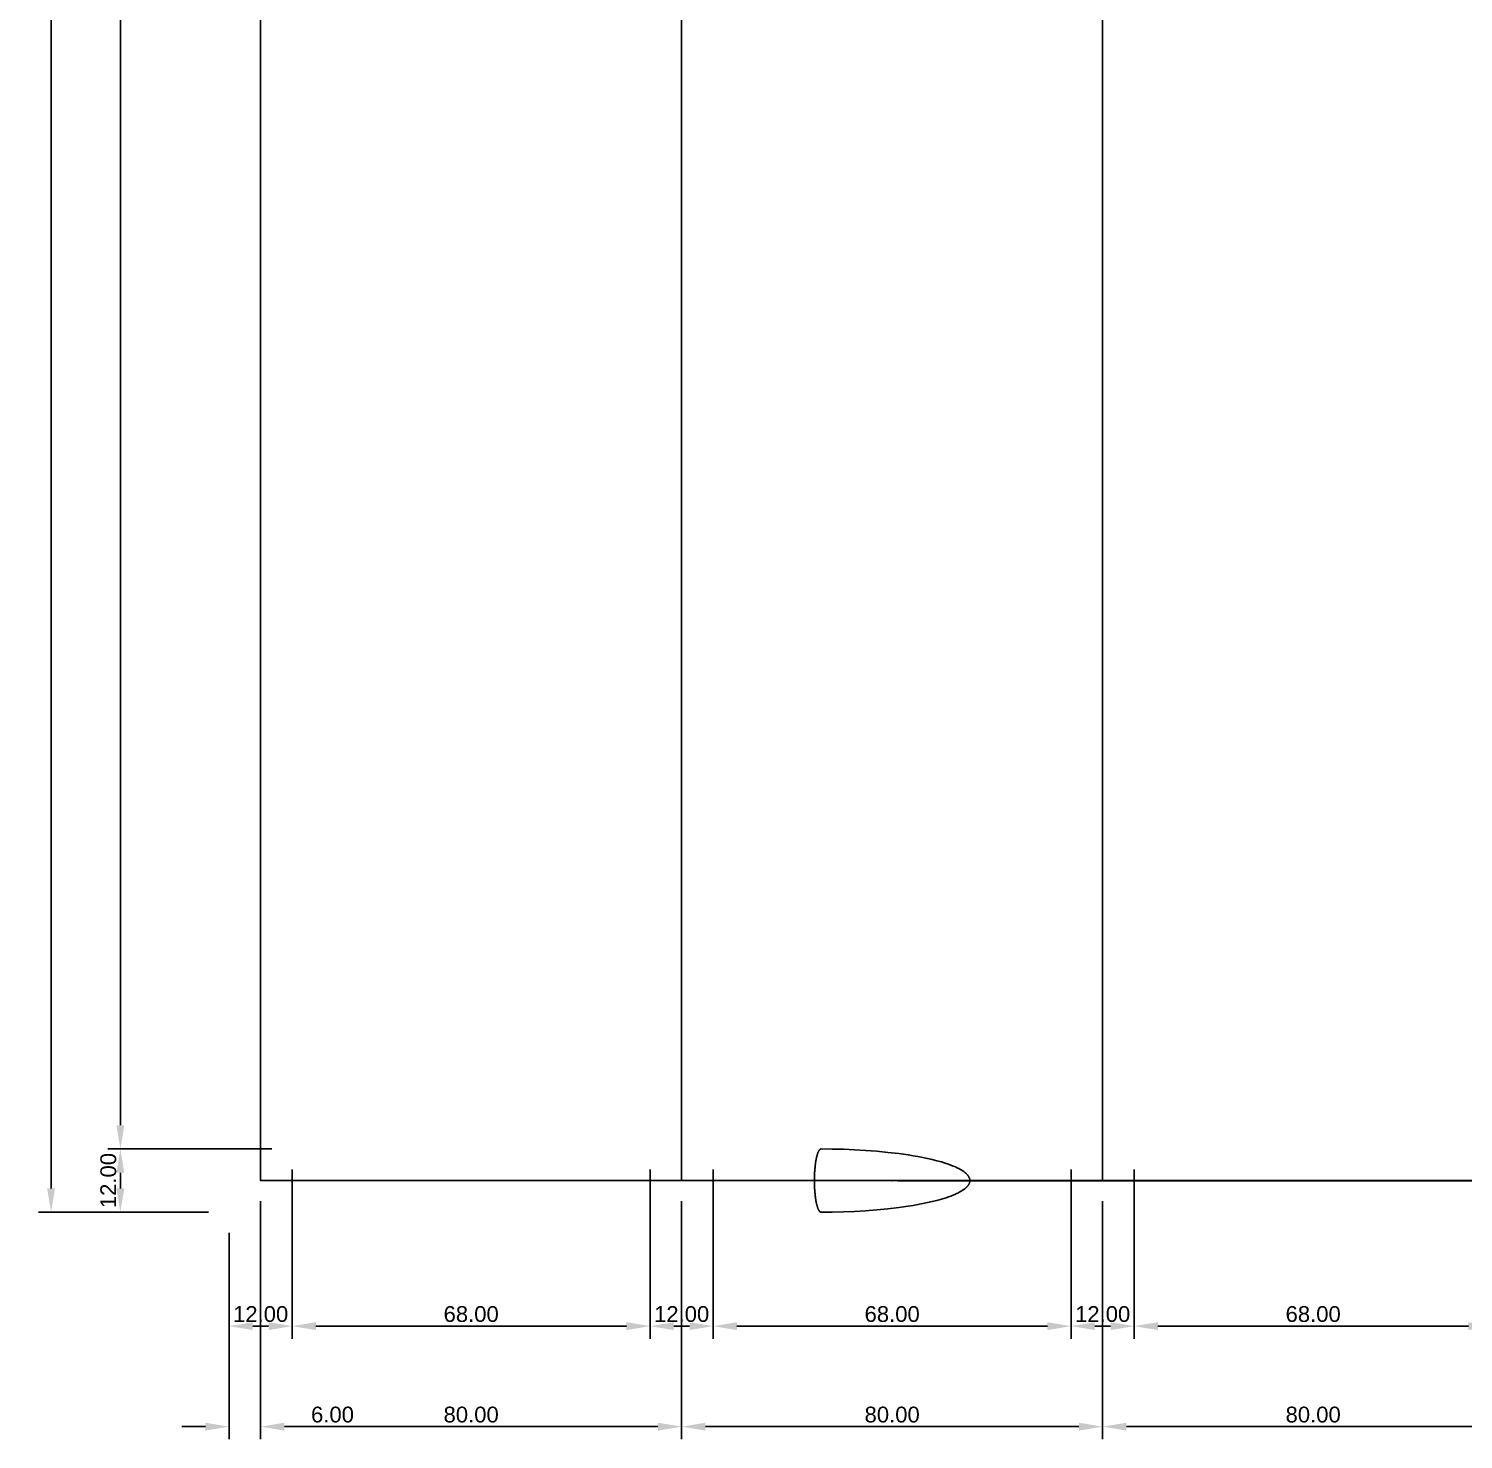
# Model space of a CAD drawing. Header units: millimetres. Extents: x -44 to 503, y -100 to 538.
# Drawn here: x -44.1 to 228.5, y -49.2 to 218.9 of the extents above; entities that cross this region are included whole.
import ezdxf

# ---------------------------------------------------------------- set-up
doc = ezdxf.new("R2010")
doc.units = ezdxf.units.MM
doc.header["$MEASUREMENT"] = 0
for name, color, linetype, true_color in [('01_Konstruktionshilfe', 7, 'Continuous', 0x3aff00), ('07_Saugnapf', 7, 'Continuous', 0x7200ff), ('11_Vermaßung3', 7, 'Continuous', 0x10bdb7)]:
    doc.layers.add(name, color=color, linetype=linetype, true_color=true_color)
doc.styles.add('Arial', font='arial.ttf')
doc.dimstyles.get("Standard").update_dxf_attribs({"dimscale": 3, "dimtxt": 1, "dimasz": 1.5, "dimexe": 0.8, "dimexo": 1.3, "dimgap": 0.25, "dimtad": 1, "dimtoh": 1, "dimzin": 1, "dimdsep": 46, "dimtxsty": 'Arial', "dimcen": 0.5, "dimazin": 1, "dimtfac": 1, "dimtdec": 4, "dimtix": 1, "dimtofl": 0, "dimtmove": 1, "dimatfit": 3, "dimfxl": 0, "dimtolj": 1, "dimtzin": 1, "dimarcsym": 0})

# ---------------------------------------------------------------- blocks, each defined once
blk = doc.blocks.new('*D2')
at = {"layer": '11_Vermaßung3', "color": 0, "lineweight": -2}
for p, q in [((0, -3.9), (0, -49.16)), ((80, -3.9), (80, -49.16)), ((4.5, -46.76), (75.5, -46.76))]:
    blk.add_line(p, q, dxfattribs=at)
at = {"layer": '11_Vermaßung3', "color": 0}
for points in [[(4.5, -46.01), (4.5, -47.51), (0, -46.76)], [(75.5, -47.51), (75.5, -46.01), (80, -46.76)]]:
    blk.add_solid(points, dxfattribs=at)
at = {"layer": 'Defpoints', "color": 0}
for p in [(0, 0), (80, 0), (80, -46.76)]:
    blk.add_point(p, dxfattribs=at)
at = {"layer": '11_Vermaßung3', "color": 0, "insert": (40, -44.48), "char_height": 3, "attachment_point": 5, "style": 'Arial'}
blk.add_mtext('\\A1;80.00', dxfattribs=at)
blk = doc.blocks.new('*D3')
at = {"layer": '11_Vermaßung3', "color": 0, "lineweight": -2}
for p, q in [((160, -3.9), (160, -49.16)), ((80, -42.86), (80, -44.36)), ((84.5, -46.76), (155.5, -46.76))]:
    blk.add_line(p, q, dxfattribs=at)
at = {"layer": '11_Vermaßung3', "color": 0}
for points in [[(84.5, -46.01), (84.5, -47.51), (80, -46.76)], [(155.5, -47.51), (155.5, -46.01), (160, -46.76)]]:
    blk.add_solid(points, dxfattribs=at)
at = {"layer": 'Defpoints', "color": 0}
for p in [(160, 0), (80, -46.76), (160, -46.76)]:
    blk.add_point(p, dxfattribs=at)
at = {"layer": '11_Vermaßung3', "color": 0, "insert": (120, -44.48), "char_height": 3, "attachment_point": 5, "style": 'Arial'}
blk.add_mtext('\\A1;80.00', dxfattribs=at)
blk = doc.blocks.new('*D4')
at = {"layer": '11_Vermaßung3', "color": 0, "lineweight": -2}
for p, q in [((240, -3.9), (240, -49.16)), ((160, -42.86), (160, -44.36)), ((164.5, -46.76), (235.5, -46.76))]:
    blk.add_line(p, q, dxfattribs=at)
at = {"layer": '11_Vermaßung3', "color": 0}
for points in [[(164.5, -46.01), (164.5, -47.51), (160, -46.76)], [(235.5, -47.51), (235.5, -46.01), (240, -46.76)]]:
    blk.add_solid(points, dxfattribs=at)
at = {"layer": 'Defpoints', "color": 0}
for p in [(240, 0), (160, -46.76), (240, -46.76)]:
    blk.add_point(p, dxfattribs=at)
at = {"layer": '11_Vermaßung3', "color": 0, "insert": (200, -44.48), "char_height": 3, "attachment_point": 5, "style": 'Arial'}
blk.add_mtext('\\A1;80.00', dxfattribs=at)
blk = doc.blocks.new('*D9')
at = {"layer": '11_Vermaßung3', "color": 0, "lineweight": -2}
for p, q in [((0, -3.9), (0, -49.16)), ((-6, -9.9), (-6, -49.16)), ((-10.5, -46.76), (-15, -46.76)), ((4.5, -46.76), (18.29, -46.76))]:
    blk.add_line(p, q, dxfattribs=at)
at = {"layer": '11_Vermaßung3', "color": 0}
for points in [[(-10.5, -47.51), (-10.5, -46.01), (-6, -46.76)], [(4.5, -46.01), (4.5, -47.51), (0, -46.76)]]:
    blk.add_solid(points, dxfattribs=at)
at = {"layer": 'Defpoints', "color": 0}
for p in [(0, 0), (-6, -6), (0, -46.76)]:
    blk.add_point(p, dxfattribs=at)
at = {"layer": '11_Vermaßung3', "color": 0, "insert": (13.65, -44.48), "char_height": 3, "attachment_point": 5, "style": 'Arial'}
blk.add_mtext('\\A1;6.00', dxfattribs=at)
blk = doc.blocks.new('*D36')
at = {"layer": '11_Vermaßung3', "color": 0, "lineweight": -2}
for p, q in [((-9.9, 526), (-42.23, 526)), ((-39.83, 521.5), (-39.83, -1.5)), ((-9.9, -6), (-42.23, -6))]:
    blk.add_line(p, q, dxfattribs=at)
at = {"layer": '11_Vermaßung3', "color": 0}
for points in [[(-39.08, 521.5), (-40.58, 521.5), (-39.83, 526)], [(-40.58, -1.5), (-39.08, -1.5), (-39.83, -6)]]:
    blk.add_solid(points, dxfattribs=at)
at = {"layer": 'Defpoints', "color": 0}
for p in [(-6, 526), (-39.83, -6), (-6, -6)]:
    blk.add_point(p, dxfattribs=at)
at = {"layer": '11_Vermaßung3', "color": 0, "insert": (-42.11, 260), "char_height": 3, "attachment_point": 5, "rotation": 90, "style": 'Arial'}
blk.add_mtext('\\A1;532.00', dxfattribs=at)
blk = doc.blocks.new('*D42')
at = {"layer": '11_Vermaßung3', "color": 0, "lineweight": -2}
for p, q in [((166, 2.1), (166, -30.06)), ((234, 2.1), (234, -30.06)), ((170.5, -27.66), (229.5, -27.66))]:
    blk.add_line(p, q, dxfattribs=at)
at = {"layer": '11_Vermaßung3', "color": 0}
for points in [[(170.5, -26.91), (170.5, -28.41), (166, -27.66)], [(229.5, -28.41), (229.5, -26.91), (234, -27.66)]]:
    blk.add_solid(points, dxfattribs=at)
at = {"layer": 'Defpoints', "color": 0}
for p in [(166, 6), (234, 6), (234, -27.66)]:
    blk.add_point(p, dxfattribs=at)
at = {"layer": '11_Vermaßung3', "color": 0, "insert": (200, -25.38), "char_height": 3, "attachment_point": 5, "style": 'Arial'}
blk.add_mtext('\\A1;68.00', dxfattribs=at)
blk = doc.blocks.new('*D43')
at = {"layer": '11_Vermaßung3', "color": 0, "lineweight": -2}
for p, q in [((154, 2.1), (154, -30.06)), ((166, 2.1), (166, -30.06)), ((158.5, -27.66), (161.5, -27.66))]:
    blk.add_line(p, q, dxfattribs=at)
at = {"layer": '11_Vermaßung3', "color": 0}
for points in [[(158.5, -26.91), (158.5, -28.41), (154, -27.66)], [(161.5, -28.41), (161.5, -26.91), (166, -27.66)]]:
    blk.add_solid(points, dxfattribs=at)
at = {"layer": 'Defpoints', "color": 0}
for p in [(154, 6), (166, 6), (166, -27.66)]:
    blk.add_point(p, dxfattribs=at)
at = {"layer": '11_Vermaßung3', "color": 0, "insert": (160, -25.38), "char_height": 3, "attachment_point": 5, "style": 'Arial'}
blk.add_mtext('\\A1;12.00', dxfattribs=at)
blk = doc.blocks.new('*D44')
at = {"layer": '11_Vermaßung3', "color": 0, "lineweight": -2}
for p, q in [((86, 2.1), (86, -30.06)), ((154, 2.1), (154, -30.06)), ((90.5, -27.66), (149.5, -27.66))]:
    blk.add_line(p, q, dxfattribs=at)
at = {"layer": '11_Vermaßung3', "color": 0}
for points in [[(90.5, -26.91), (90.5, -28.41), (86, -27.66)], [(149.5, -28.41), (149.5, -26.91), (154, -27.66)]]:
    blk.add_solid(points, dxfattribs=at)
at = {"layer": 'Defpoints', "color": 0}
for p in [(86, 6), (154, 6), (154, -27.66)]:
    blk.add_point(p, dxfattribs=at)
at = {"layer": '11_Vermaßung3', "color": 0, "insert": (120, -25.38), "char_height": 3, "attachment_point": 5, "style": 'Arial'}
blk.add_mtext('\\A1;68.00', dxfattribs=at)
blk = doc.blocks.new('*D45')
at = {"layer": '11_Vermaßung3', "color": 0, "lineweight": -2}
for p, q in [((74, 2.1), (74, -30.06)), ((86, 2.1), (86, -30.06)), ((78.5, -27.66), (81.5, -27.66))]:
    blk.add_line(p, q, dxfattribs=at)
at = {"layer": '11_Vermaßung3', "color": 0}
for points in [[(78.5, -26.91), (78.5, -28.41), (74, -27.66)], [(81.5, -28.41), (81.5, -26.91), (86, -27.66)]]:
    blk.add_solid(points, dxfattribs=at)
at = {"layer": 'Defpoints', "color": 0}
for p in [(74, 6), (86, 6), (86, -27.66)]:
    blk.add_point(p, dxfattribs=at)
at = {"layer": '11_Vermaßung3', "color": 0, "insert": (80, -25.38), "char_height": 3, "attachment_point": 5, "style": 'Arial'}
blk.add_mtext('\\A1;12.00', dxfattribs=at)
blk = doc.blocks.new('*D46')
at = {"layer": '11_Vermaßung3', "color": 0, "lineweight": -2}
for p, q in [((6, 2.1), (6, -30.06)), ((74, 2.1), (74, -30.06)), ((10.5, -27.66), (69.5, -27.66))]:
    blk.add_line(p, q, dxfattribs=at)
at = {"layer": '11_Vermaßung3', "color": 0}
for points in [[(10.5, -26.91), (10.5, -28.41), (6, -27.66)], [(69.5, -28.41), (69.5, -26.91), (74, -27.66)]]:
    blk.add_solid(points, dxfattribs=at)
at = {"layer": 'Defpoints', "color": 0}
for p in [(6, 6), (74, 6), (74, -27.66)]:
    blk.add_point(p, dxfattribs=at)
at = {"layer": '11_Vermaßung3', "color": 0, "insert": (40, -25.38), "char_height": 3, "attachment_point": 5, "style": 'Arial'}
blk.add_mtext('\\A1;68.00', dxfattribs=at)
blk = doc.blocks.new('*D47')
at = {"layer": '11_Vermaßung3', "color": 0, "lineweight": -2}
for p, q in [((6, 2.1), (6, -30.06)), ((-6, -9.9), (-6, -30.06)), ((-1.5, -27.66), (1.5, -27.66))]:
    blk.add_line(p, q, dxfattribs=at)
at = {"layer": '11_Vermaßung3', "color": 0}
for points in [[(-1.5, -26.91), (-1.5, -28.41), (-6, -27.66)], [(1.5, -28.41), (1.5, -26.91), (6, -27.66)]]:
    blk.add_solid(points, dxfattribs=at)
at = {"layer": 'Defpoints', "color": 0}
for p in [(6, 6), (-6, -6), (6, -27.66)]:
    blk.add_point(p, dxfattribs=at)
at = {"layer": '11_Vermaßung3', "color": 0, "insert": (0, -25.38), "char_height": 3, "attachment_point": 5, "style": 'Arial'}
blk.add_mtext('\\A1;12.00', dxfattribs=at)
blk = doc.blocks.new('*D48')
at = {"layer": '11_Vermaßung3', "color": 0, "lineweight": -2}
for p, q in [((2.1, 6), (-29.06, 6)), ((-26.66, 1.5), (-26.66, -1.5)), ((-9.9, -6), (-29.06, -6))]:
    blk.add_line(p, q, dxfattribs=at)
at = {"layer": '11_Vermaßung3', "color": 0}
for points in [[(-25.91, 1.5), (-27.41, 1.5), (-26.66, 6)], [(-27.41, -1.5), (-25.91, -1.5), (-26.66, -6)]]:
    blk.add_solid(points, dxfattribs=at)
at = {"layer": 'Defpoints', "color": 0}
for p in [(6, 6), (-26.66, -6), (-6, -6)]:
    blk.add_point(p, dxfattribs=at)
at = {"layer": '11_Vermaßung3', "color": 0, "insert": (-28.94, 0), "char_height": 3, "attachment_point": 5, "rotation": 90, "style": 'Arial'}
blk.add_mtext('\\A1;12.00', dxfattribs=at)
blk = doc.blocks.new('*D49')
at = {"layer": '11_Vermaßung3', "color": 0, "lineweight": -2}
for p, q in [((2.1, 514), (-29.06, 514)), ((-26.66, 509.5), (-26.66, 10.5)), ((2.1, 6), (-29.06, 6))]:
    blk.add_line(p, q, dxfattribs=at)
at = {"layer": '11_Vermaßung3', "color": 0}
for points in [[(-25.91, 509.5), (-27.41, 509.5), (-26.66, 514)], [(-27.41, 10.5), (-25.91, 10.5), (-26.66, 6)]]:
    blk.add_solid(points, dxfattribs=at)
at = {"layer": 'Defpoints', "color": 0}
for p in [(6, 514), (-26.66, 6), (6, 6)]:
    blk.add_point(p, dxfattribs=at)
at = {"layer": '11_Vermaßung3', "color": 0, "insert": (-28.94, 260), "char_height": 3, "attachment_point": 5, "rotation": 90, "style": 'Arial'}
blk.add_mtext('\\A1;508.00', dxfattribs=at)

msp = doc.modelspace()

# ---------------------------------------------------------------- linework, layer by layer
at = {"layer": '01_Konstruktionshilfe'}
for p, q in [((80, 0), (80, 520)), ((160, 0), (160, 520)), ((120, 0, 6), (338.432, 0, 6)), ((120, 0), (120, 0, 6)), ((134.774, 0, 6), (377.222, 0, 113.749)), ((121, -0.032, 6), (404.515, -0.032, 132))]:
    msp.add_line(p, q, dxfattribs=at)
msp.add_lwpolyline([(440, 0), (0, 0), (0, 520), (440, 520)], dxfattribs=at)
msp.add_polyline3d([(121.273, 5.116, 3.135), (122.162, 4.995, 3.324), (123.064, 4.862, 3.515), (123.975, 4.717, 3.708), (124.889, 4.558, 3.902), (125.801, 4.385, 4.096), (126.705, 4.197, 4.288), (127.595, 3.995, 4.477), (128.466, 3.778, 4.661), (129.358, 3.532, 4.851), (130.265, 3.251, 5.043), (130.715, 3.097, 5.139), (131.16, 2.935, 5.233), (131.596, 2.764, 5.326), (132.018, 2.584, 5.415), (132.233, 2.486, 5.461), (132.451, 2.382, 5.507), (132.669, 2.272, 5.553), (132.886, 2.156, 5.599), (133.1, 2.034, 5.645), (133.308, 1.907, 5.689), (133.41, 1.841, 5.711), (133.51, 1.774, 5.732), (133.608, 1.705, 5.753), (133.704, 1.635, 5.773), (133.797, 1.564, 5.793), (133.89, 1.488, 5.813), (133.984, 1.408, 5.832), (134.078, 1.323, 5.852), (134.124, 1.28, 5.862), (134.169, 1.235, 5.872), (134.214, 1.189, 5.881), (134.258, 1.141, 5.89), (134.301, 1.093, 5.9), (134.342, 1.044, 5.908), (134.383, 0.994, 5.917), (134.422, 0.943, 5.925), (134.46, 0.891, 5.933), (134.497, 0.838, 5.941), (134.532, 0.784, 5.949), (134.564, 0.729, 5.956), (134.595, 0.673, 5.962), (134.61, 0.645, 5.965), (134.624, 0.616, 5.968), (134.638, 0.587, 5.971), (134.651, 0.559, 5.974), (134.664, 0.529, 5.977), (134.676, 0.5, 5.979), (134.687, 0.47, 5.982), (134.698, 0.44, 5.984), (134.708, 0.41, 5.986), (134.717, 0.38, 5.988), (134.726, 0.349, 5.99), (134.734, 0.319, 5.992), (134.741, 0.288, 5.993), (134.748, 0.257, 5.995), (134.754, 0.225, 5.996), (134.759, 0.194, 5.997), (134.764, 0.162, 5.998), (134.767, 0.13, 5.999), (134.77, 0.098, 5.999), (134.772, 0.065, 6), (134.774, 0.033, 6), (134.774, 0, 6), (134.774, -0.033, 6), (134.772, -0.065, 6), (134.77, -0.098, 5.999), (134.767, -0.13, 5.999), (134.764, -0.162, 5.998), (134.759, -0.194, 5.997), (134.754, -0.225, 5.996), (134.748, -0.257, 5.995), (134.741, -0.288, 5.993), (134.734, -0.319, 5.992), (134.726, -0.349, 5.99), (134.717, -0.38, 5.988), (134.708, -0.41, 5.986), (134.698, -0.44, 5.984), (134.687, -0.47, 5.982), (134.676, -0.5, 5.979), (134.664, -0.529, 5.977), (134.651, -0.559, 5.974), (134.638, -0.587, 5.971), (134.624, -0.616, 5.968), (134.61, -0.645, 5.965), (134.595, -0.673, 5.962), (134.564, -0.729, 5.956), (134.532, -0.784, 5.949), (134.497, -0.838, 5.941), (134.46, -0.891, 5.933), (134.422, -0.943, 5.925), (134.383, -0.994, 5.917), (134.342, -1.044, 5.908), (134.301, -1.093, 5.9), (134.258, -1.141, 5.89), (134.214, -1.189, 5.881), (134.169, -1.235, 5.872), (134.124, -1.28, 5.862), (134.078, -1.323, 5.852), (133.984, -1.408, 5.832), (133.89, -1.488, 5.813), (133.797, -1.564, 5.793), (133.704, -1.635, 5.773), (133.608, -1.705, 5.753), (133.51, -1.774, 5.732), (133.41, -1.841, 5.711), (133.308, -1.907, 5.689), (133.1, -2.034, 5.645), (132.886, -2.156, 5.599), (132.669, -2.272, 5.553), (132.451, -2.382, 5.507), (132.233, -2.486, 5.461), (132.018, -2.584, 5.415), (131.596, -2.764, 5.326), (131.16, -2.935, 5.233), (130.715, -3.097, 5.139), (130.265, -3.251, 5.043), (129.358, -3.532, 4.851), (128.466, -3.778, 4.661), (127.595, -3.995, 4.477), (126.705, -4.197, 4.288), (125.801, -4.385, 4.096), (124.889, -4.558, 3.902), (123.975, -4.717, 3.708), (123.064, -4.862, 3.515), (122.162, -4.995, 3.324), (121.273, -5.116, 3.135), (119.171, -5.356, 2.689), (117.065, -5.558, 2.242), (114.955, -5.723, 1.794), (112.843, -5.849, 1.346), (110.73, -5.938, 0.898), (108.615, -5.988, 0.449), (106.499, -6, 0), (106.468, -5.998, 0.146), (106.437, -5.993, 0.291), (106.407, -5.984, 0.437), (106.376, -5.972, 0.582), (106.345, -5.956, 0.726), (106.315, -5.937, 0.87), (106.284, -5.914, 1.014), (106.254, -5.887, 1.157), (106.224, -5.858, 1.299), (106.194, -5.824, 1.441), (106.164, -5.788, 1.582), (106.134, -5.748, 1.722), (106.104, -5.704, 1.861), (106.075, -5.657, 1.999), (106.046, -5.607, 2.136), (106.017, -5.553, 2.272), (105.989, -5.496, 2.407), (105.96, -5.436, 2.54), (105.932, -5.372, 2.672), (105.905, -5.306, 2.802), (105.878, -5.236, 2.93), (105.851, -5.163, 3.057), (105.824, -5.087, 3.181), (105.798, -5.008, 3.304), (105.772, -4.926, 3.426), (105.747, -4.841, 3.545), (105.722, -4.753, 3.662), (105.698, -4.662, 3.777), (105.674, -4.568, 3.89), (105.65, -4.472, 4.001), (105.627, -4.372, 4.109), (105.605, -4.27, 4.215), (105.583, -4.165, 4.319), (105.561, -4.057, 4.42), (105.54, -3.947, 4.519), (105.52, -3.835, 4.615), (105.5, -3.72, 4.708), (105.481, -3.603, 4.798), (105.463, -3.484, 4.885), (105.445, -3.363, 4.969), (105.428, -3.239, 5.051), (105.411, -3.114, 5.129), (105.395, -2.986, 5.204), (105.38, -2.857, 5.276), (105.365, -2.725, 5.345), (105.351, -2.592, 5.411), (105.338, -2.457, 5.474), (105.325, -2.321, 5.533), (105.313, -2.183, 5.589), (105.302, -2.043, 5.641), (105.292, -1.903, 5.69), (105.282, -1.761, 5.736), (105.273, -1.618, 5.778), (105.265, -1.475, 5.816), (105.258, -1.33, 5.851), (105.251, -1.185, 5.882), (105.245, -1.039, 5.909), (105.24, -0.892, 5.933), (105.236, -0.744, 5.954), (105.232, -0.596, 5.97), (105.23, -0.448, 5.983), (105.228, -0.299, 5.993), (105.226, -0.15, 5.998), (105.226, 0, 6), (105.226, 0.15, 5.998), (105.228, 0.299, 5.993), (105.23, 0.448, 5.983), (105.232, 0.596, 5.97), (105.236, 0.744, 5.954), (105.24, 0.892, 5.933), (105.245, 1.039, 5.909), (105.251, 1.185, 5.882), (105.258, 1.33, 5.851), (105.265, 1.475, 5.816), (105.273, 1.618, 5.778), (105.282, 1.761, 5.736), (105.292, 1.903, 5.69), (105.302, 2.043, 5.641), (105.313, 2.183, 5.589), (105.325, 2.321, 5.533), (105.338, 2.457, 5.474), (105.351, 2.592, 5.411), (105.365, 2.725, 5.345), (105.38, 2.857, 5.276), (105.395, 2.986, 5.204), (105.411, 3.114, 5.129), (105.428, 3.239, 5.051), (105.445, 3.363, 4.969), (105.463, 3.484, 4.885), (105.481, 3.603, 4.798), (105.5, 3.72, 4.708), (105.52, 3.835, 4.615), (105.54, 3.947, 4.519), (105.561, 4.057, 4.42), (105.583, 4.165, 4.319), (105.605, 4.27, 4.215), (105.627, 4.372, 4.109), (105.65, 4.472, 4.001), (105.674, 4.568, 3.89), (105.698, 4.662, 3.777), (105.722, 4.753, 3.662), (105.747, 4.841, 3.545), (105.772, 4.926, 3.426), (105.798, 5.008, 3.304), (105.824, 5.087, 3.181), (105.851, 5.163, 3.057), (105.878, 5.236, 2.93), (105.905, 5.306, 2.802), (105.932, 5.372, 2.672), (105.96, 5.436, 2.54), (105.989, 5.496, 2.407), (106.017, 5.553, 2.272), (106.046, 5.607, 2.136), (106.075, 5.657, 1.999), (106.104, 5.704, 1.861), (106.134, 5.748, 1.722), (106.164, 5.788, 1.582), (106.194, 5.824, 1.441), (106.224, 5.858, 1.299), (106.254, 5.887, 1.157), (106.284, 5.914, 1.014), (106.315, 5.937, 0.87), (106.345, 5.956, 0.726), (106.376, 5.972, 0.582), (106.407, 5.984, 0.437), (106.437, 5.993, 0.291), (106.468, 5.998, 0.146), (106.499, 6, 0), (108.615, 5.988, 0.449), (110.73, 5.938, 0.898), (112.843, 5.849, 1.346), (114.955, 5.723, 1.794), (117.065, 5.558, 2.242), (119.171, 5.356, 2.689)], close=True, dxfattribs=at)
msp.add_point((220, 0), dxfattribs=at)
at = {"layer": '07_Saugnapf'}
msp.add_point((120, 0), dxfattribs=at)

# ---------------------------------------------------------------- dimensions: what is measured, and where the dimension line sits
at = {"layer": '11_Vermaßung3'}
for base, p1, p2, picture, middle in [((-39.83, -6, 0), (-6, 526, 0), (-6, -6, 0), '*D36', (-42.111, 260, 0)), ((-26.66, 6), (6, 514), (6, 6), '*D49', (-28.942, 260)), ((-26.66, -6, 0), (6, 6, 0), (-6, -6, 0), '*D48', (-28.942, 0, 0))]:
    dim = msp.add_linear_dim(base=base, p1=p1, p2=p2, angle=90, dimstyle='Standard', override={"dimscale": 3, "dimtxt": 1, "dimasz": 1.5, "dimexe": 0.8, "dimexo": 1.3, "dimgap": 0.25, "dimtad": 1, "dimtih": 0, "dimdec": 2, "dimzin": 1, "dimtxsty": 'Arial', "dimsah": 0, "dimcen": 0.5, "dimadec": 2, "dimazin": 1, "dimtix": 0, "dimtmove": 0, "dimtzin": 1}, dxfattribs=at)
    dim.commit()
    dim.dimension.update_dxf_attribs({"geometry": picture, "text_midpoint": middle})
for base, p1, p2, picture, middle in [((6, -27.657, 0), (-6, -6, 0), (6, 6, 0), '*D47', (0, -25.375, 0)), ((74, -27.657), (6, 6), (74, 6), '*D46', (40, -25.375)), ((86, -27.657), (74, 6), (86, 6), '*D45', (80, -25.375)), ((154, -27.657), (86, 6), (154, 6), '*D44', (120, -25.375)), ((166, -27.657), (154, 6), (166, 6), '*D43', (160, -25.375)), ((234, -27.657), (166, 6), (234, 6), '*D42', (200, -25.375)), ((0, -46.764, 0), (-6, -6, 0), (0, 0, 0), '*D9', (13.646, -44.482, 0)), ((80, -46.764, 0), (0, 0, 0), (80, 0, 0), '*D2', (40, -44.482, 0)), ((160, -46.764, 0), (80, -46.764, 0), (160, 0, 0), '*D3', (120, -44.482, 0)), ((240, -46.764, 0), (160, -46.764, 0), (240, 0, 0), '*D4', (200, -44.482, 0))]:
    dim = msp.add_linear_dim(base=base, p1=p1, p2=p2, dimstyle='Standard', override={"dimscale": 3, "dimtxt": 1, "dimasz": 1.5, "dimexe": 0.8, "dimexo": 1.3, "dimgap": 0.25, "dimtad": 1, "dimtih": 0, "dimdec": 2, "dimzin": 1, "dimtxsty": 'Arial', "dimsah": 0, "dimcen": 0.5, "dimadec": 2, "dimazin": 1, "dimtix": 0, "dimtmove": 0, "dimtzin": 1}, dxfattribs=at)
    dim.commit()
    dim.dimension.update_dxf_attribs({"geometry": picture, "text_midpoint": middle})

doc.saveas('drawing.dxf')
